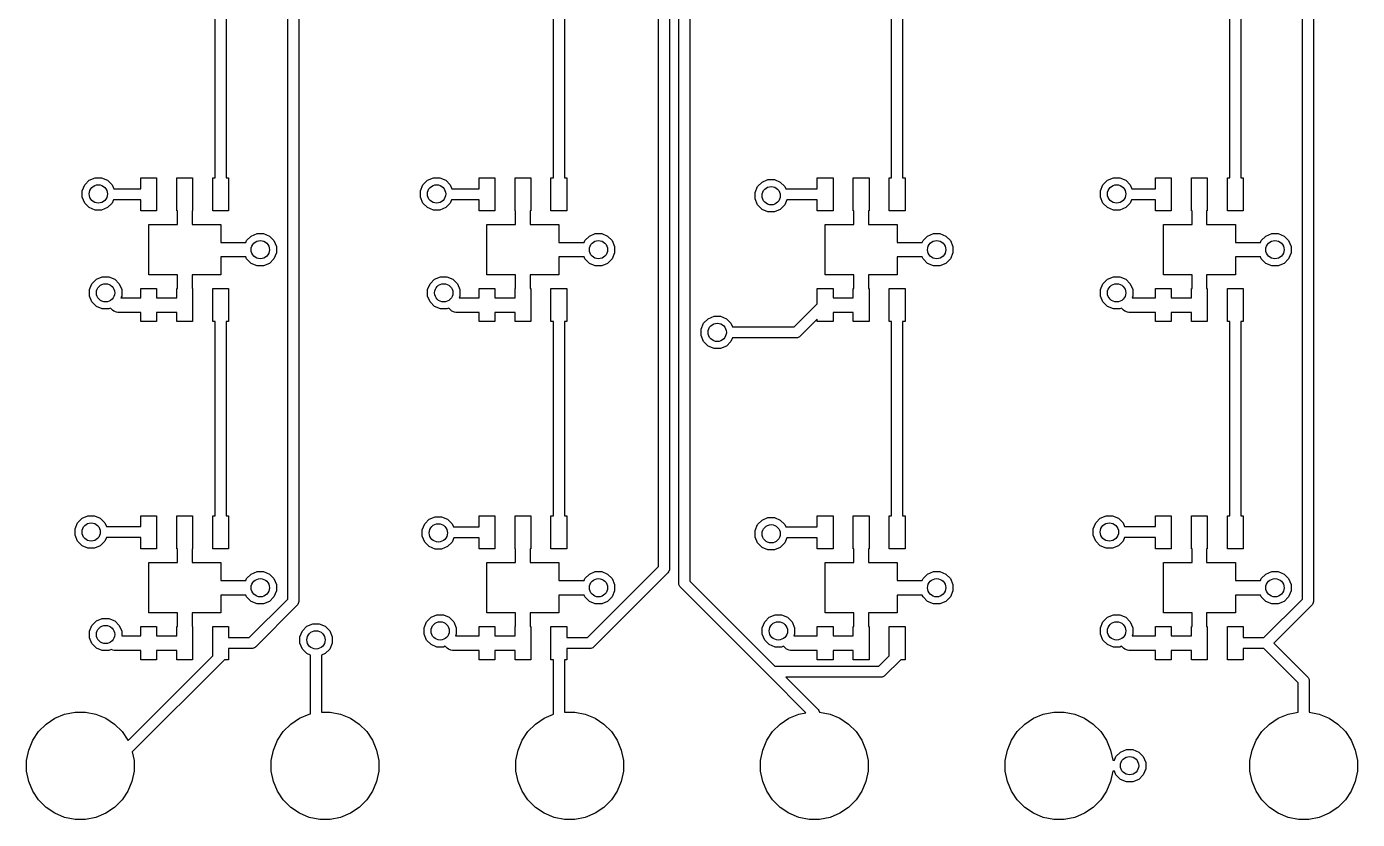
# Model space of a CAD drawing. Header units: inches. Extents: x 4.911 to 5.679, y -4.483 to -3.599.
# Drawn here: x 4.931 to 5.659, y -4.483 to -4.049 of the extents above; entities that cross this region are included whole.
import ezdxf

# ---------------------------------------------------------------- set-up
doc = ezdxf.new("R2010")
doc.units = ezdxf.units.IN
doc.header["$MEASUREMENT"] = 0
doc.layers.add('BLACK', color=250, linetype='CONTINUOUS')

msp = doc.modelspace()

# ---------------------------------------------------------------- linework, layer by layer
at = {"layer": 'BLACK', "linetype": 'CONTINUOUS'}
for p, q in [((5.27692, -4.34474), (5.27692, -3.7248)), ((5.28292, -3.7248), (5.28292, -4.34598)), ((5.62921, -4.36253), (5.62921, -3.78525)), ((5.63521, -3.78401), (5.63521, -4.36377)), ((5.28802, -4.35393), (5.28802, -3.79272)), ((5.29402, -3.79397), (5.29402, -4.35269)), ((5.07409, -4.36253), (5.07409, -3.82358)), ((5.08009, -3.82482), (5.08009, -4.36377)), ((5.0344, -4.13189), (5.0344, -4.02559)), ((5.0404, -4.02559), (5.0404, -4.13189)), ((5.21944, -4.13189), (5.21944, -4.02559)), ((5.22544, -4.02559), (5.22544, -4.13189)), ((5.40448, -4.13189), (5.40448, -4.02559)), ((5.41048, -4.02559), (5.41048, -4.13189)), ((5.58952, -4.13189), (5.58952, -4.02559)), ((5.59552, -4.02559), (5.59552, -4.13189)), ((4.96299, -4.13575), (4.96547, -4.13326)), ((4.96547, -4.13326), (4.96872, -4.13192)), ((4.96872, -4.13192), (4.97223, -4.13192)), ((4.97223, -4.13192), (4.97547, -4.13326)), ((4.97547, -4.13326), (4.97796, -4.13575)), ((4.9937, -4.13794), (4.9937, -4.13189)), ((4.9937, -4.13189), (5.00236, -4.13189)), ((5.00236, -4.13189), (5.00236, -4.15)), ((5.01339, -4.15), (5.01339, -4.13189)), ((5.01339, -4.13189), (5.02205, -4.13189)), ((5.02205, -4.13189), (5.02205, -4.15)), ((5.03307, -4.15), (5.03307, -4.13189)), ((5.03307, -4.13189), (5.0344, -4.13189)), ((5.0404, -4.13189), (5.04173, -4.13189)), ((5.04173, -4.13189), (5.04173, -4.15)), ((5.14803, -4.13575), (5.15051, -4.13326)), ((5.15051, -4.13326), (5.15376, -4.13192)), ((5.15376, -4.13192), (5.15727, -4.13192)), ((5.15727, -4.13192), (5.16051, -4.13326)), ((5.16051, -4.13326), (5.163, -4.13575)), ((5.17874, -4.13794), (5.17874, -4.13189)), ((5.17874, -4.13189), (5.1874, -4.13189)), ((5.1874, -4.13189), (5.1874, -4.15)), ((5.19843, -4.15), (5.19843, -4.13189)), ((5.19843, -4.13189), (5.20709, -4.13189)), ((5.20709, -4.13189), (5.20709, -4.15)), ((5.21811, -4.15), (5.21811, -4.13189)), ((5.21811, -4.13189), (5.21944, -4.13189)), ((5.22544, -4.13189), (5.22677, -4.13189)), ((5.22677, -4.13189), (5.22677, -4.15)), ((5.3311, -4.13673), (5.33358, -4.13425)), ((5.33358, -4.13425), (5.33683, -4.13291)), ((5.33683, -4.13291), (5.34034, -4.13291)), ((5.34034, -4.13291), (5.34358, -4.13425)), ((5.34358, -4.13425), (5.34607, -4.13673)), ((5.36378, -4.13794), (5.36378, -4.13189)), ((5.36378, -4.13189), (5.37244, -4.13189)), ((5.37244, -4.13189), (5.37244, -4.15)), ((5.38346, -4.15), (5.38346, -4.13189)), ((5.38346, -4.13189), (5.39213, -4.13189)), ((5.39213, -4.13189), (5.39213, -4.15)), ((5.40315, -4.15), (5.40315, -4.13189)), ((5.40315, -4.13189), (5.40448, -4.13189)), ((5.41048, -4.13189), (5.41181, -4.13189)), ((5.41181, -4.13189), (5.41181, -4.15)), ((5.52008, -4.13575), (5.52256, -4.13326)), ((5.52256, -4.13326), (5.5258, -4.13192)), ((5.5258, -4.13192), (5.52931, -4.13192)), ((5.52931, -4.13192), (5.53256, -4.13326)), ((5.53256, -4.13326), (5.53504, -4.13575)), ((5.54882, -4.13794), (5.54882, -4.13189)), ((5.54882, -4.13189), (5.55748, -4.13189)), ((5.55748, -4.13189), (5.55748, -4.15)), ((5.5685, -4.15), (5.5685, -4.13189)), ((5.5685, -4.13189), (5.57717, -4.13189)), ((5.57717, -4.13189), (5.57717, -4.15)), ((5.58819, -4.15), (5.58819, -4.13189)), ((5.58819, -4.13189), (5.58952, -4.13189)), ((5.59552, -4.13189), (5.59685, -4.13189)), ((5.59685, -4.13189), (5.59685, -4.15)), ((4.96165, -4.13899), (4.96299, -4.13575)), ((4.96165, -4.1425), (4.96165, -4.13899)), ((4.96299, -4.14575), (4.96165, -4.1425)), ((4.97796, -4.13575), (4.97887, -4.13794)), ((4.97887, -4.13794), (4.9937, -4.13794)), ((5.14668, -4.13899), (5.14803, -4.13575)), ((5.14668, -4.1425), (5.14668, -4.13899)), ((5.14803, -4.14575), (5.14668, -4.1425)), ((5.163, -4.13575), (5.16391, -4.13794)), ((5.16391, -4.13794), (5.17874, -4.13794)), ((5.32976, -4.13998), (5.3311, -4.13673)), ((5.32976, -4.14349), (5.32976, -4.13998)), ((5.34607, -4.13673), (5.34657, -4.13794)), ((5.34657, -4.13794), (5.36378, -4.13794)), ((5.51873, -4.13899), (5.52008, -4.13575)), ((5.51873, -4.1425), (5.51873, -4.13899)), ((5.52008, -4.14575), (5.51873, -4.1425)), ((5.53504, -4.13575), (5.53595, -4.13794)), ((5.53595, -4.13794), (5.54882, -4.13794)), ((4.96547, -4.14823), (4.96299, -4.14575)), ((4.96872, -4.14958), (4.96547, -4.14823)), ((4.97223, -4.14958), (4.96872, -4.14958)), ((4.97547, -4.14823), (4.97223, -4.14958)), ((4.97796, -4.14575), (4.97547, -4.14823)), ((4.9787, -4.14394), (4.97796, -4.14575)), ((4.9937, -4.14394), (4.9787, -4.14394)), ((4.9937, -4.15), (4.9937, -4.14394)), ((5.15051, -4.14823), (5.14803, -4.14575)), ((5.15376, -4.14958), (5.15051, -4.14823)), ((5.15727, -4.14958), (5.15376, -4.14958)), ((5.16051, -4.14823), (5.15727, -4.14958)), ((5.163, -4.14575), (5.16051, -4.14823)), ((5.16374, -4.14394), (5.163, -4.14575)), ((5.17874, -4.14394), (5.16374, -4.14394)), ((5.17874, -4.15), (5.17874, -4.14394)), ((5.3311, -4.14673), (5.32976, -4.14349)), ((5.33358, -4.14922), (5.3311, -4.14673)), ((5.33683, -4.15056), (5.33358, -4.14922)), ((5.34358, -4.14922), (5.34034, -4.15056)), ((5.34607, -4.14673), (5.34358, -4.14922)), ((5.34722, -4.14394), (5.34607, -4.14673)), ((5.36378, -4.14394), (5.34722, -4.14394)), ((5.36378, -4.15), (5.36378, -4.14394)), ((5.52256, -4.14823), (5.52008, -4.14575)), ((5.5258, -4.14958), (5.52256, -4.14823)), ((5.52931, -4.14958), (5.5258, -4.14958)), ((5.53256, -4.14823), (5.52931, -4.14958)), ((5.53504, -4.14575), (5.53256, -4.14823)), ((5.53579, -4.14394), (5.53504, -4.14575)), ((5.54882, -4.14394), (5.53579, -4.14394)), ((5.54882, -4.15), (5.54882, -4.14394)), ((5.00236, -4.15), (4.9937, -4.15)), ((5.01372, -4.15), (5.01339, -4.15)), ((5.01372, -4.15748), (5.01372, -4.15)), ((5.02205, -4.15), (5.02172, -4.15)), ((5.02172, -4.15), (5.02172, -4.15748)), ((5.04173, -4.15), (5.03307, -4.15)), ((5.1874, -4.15), (5.17874, -4.15)), ((5.19876, -4.15), (5.19843, -4.15)), ((5.19876, -4.15748), (5.19876, -4.15)), ((5.20709, -4.15), (5.20676, -4.15)), ((5.20676, -4.15), (5.20676, -4.15748)), ((5.22677, -4.15), (5.21811, -4.15)), ((5.34034, -4.15056), (5.33683, -4.15056)), ((5.37244, -4.15), (5.36378, -4.15)), ((5.3838, -4.15), (5.38346, -4.15)), ((5.3838, -4.15748), (5.3838, -4.15)), ((5.39213, -4.15), (5.3918, -4.15)), ((5.3918, -4.15), (5.3918, -4.15748)), ((5.41181, -4.15), (5.40315, -4.15)), ((5.55748, -4.15), (5.54882, -4.15)), ((5.56883, -4.15), (5.5685, -4.15)), ((5.56883, -4.15748), (5.56883, -4.15)), ((5.57717, -4.15), (5.57683, -4.15)), ((5.57683, -4.15), (5.57683, -4.15748)), ((5.59685, -4.15), (5.58819, -4.15)), ((4.99803, -4.18504), (4.99803, -4.15748)), ((4.99803, -4.15748), (5.01372, -4.15748)), ((5.02172, -4.15748), (5.0374, -4.15748)), ((5.0374, -4.15748), (5.0374, -4.16726)), ((5.05157, -4.16626), (5.05405, -4.16378)), ((5.05405, -4.16378), (5.0573, -4.16243)), ((5.0573, -4.16243), (5.06081, -4.16243)), ((5.06081, -4.16243), (5.06406, -4.16378)), ((5.06406, -4.16378), (5.06654, -4.16626)), ((5.18307, -4.18504), (5.18307, -4.15748)), ((5.18307, -4.15748), (5.19876, -4.15748)), ((5.20676, -4.15748), (5.22244, -4.15748)), ((5.22244, -4.15748), (5.22244, -4.16726)), ((5.23661, -4.16626), (5.23909, -4.16378)), ((5.23909, -4.16378), (5.24234, -4.16243)), ((5.24234, -4.16243), (5.24585, -4.16243)), ((5.24585, -4.16243), (5.24909, -4.16378)), ((5.24909, -4.16378), (5.25158, -4.16626)), ((5.36811, -4.18504), (5.36811, -4.15748)), ((5.36811, -4.15748), (5.3838, -4.15748)), ((5.3918, -4.15748), (5.40748, -4.15748)), ((5.40748, -4.15748), (5.40748, -4.16726)), ((5.42165, -4.16626), (5.42413, -4.16378)), ((5.42413, -4.16378), (5.42738, -4.16243)), ((5.42738, -4.16243), (5.43089, -4.16243)), ((5.43089, -4.16243), (5.43413, -4.16378)), ((5.43413, -4.16378), (5.43662, -4.16626)), ((5.55315, -4.18504), (5.55315, -4.15748)), ((5.55315, -4.15748), (5.56883, -4.15748)), ((5.57683, -4.15748), (5.59252, -4.15748)), ((5.59252, -4.15748), (5.59252, -4.16726)), ((5.60669, -4.16626), (5.60917, -4.16378)), ((5.60917, -4.16378), (5.61242, -4.16243)), ((5.61242, -4.16243), (5.61593, -4.16243)), ((5.61593, -4.16243), (5.61917, -4.16378)), ((5.61917, -4.16378), (5.62166, -4.16626)), ((5.0374, -4.16726), (5.05116, -4.16726)), ((5.05116, -4.16726), (5.05157, -4.16626)), ((5.06654, -4.16626), (5.06788, -4.1695)), ((5.06788, -4.1695), (5.06788, -4.17302)), ((5.22244, -4.16726), (5.2362, -4.16726)), ((5.2362, -4.16726), (5.23661, -4.16626)), ((5.25158, -4.16626), (5.25292, -4.1695)), ((5.25292, -4.1695), (5.25292, -4.17302)), ((5.40748, -4.16726), (5.42124, -4.16726)), ((5.42124, -4.16726), (5.42165, -4.16626)), ((5.43662, -4.16626), (5.43796, -4.1695)), ((5.43796, -4.1695), (5.43796, -4.17302)), ((5.59252, -4.16726), (5.60628, -4.16726)), ((5.60628, -4.16726), (5.60669, -4.16626)), ((5.62166, -4.16626), (5.623, -4.1695)), ((5.623, -4.1695), (5.623, -4.17302)), ((5.05116, -4.17526), (5.0374, -4.17526)), ((5.0374, -4.17526), (5.0374, -4.18504)), ((5.05157, -4.17626), (5.05116, -4.17526)), ((5.05405, -4.17874), (5.05157, -4.17626)), ((5.0573, -4.18009), (5.05405, -4.17874)), ((5.06406, -4.17874), (5.06081, -4.18009)), ((5.06654, -4.17626), (5.06406, -4.17874)), ((5.06788, -4.17302), (5.06654, -4.17626)), ((5.2362, -4.17526), (5.22244, -4.17526)), ((5.22244, -4.17526), (5.22244, -4.18504)), ((5.23661, -4.17626), (5.2362, -4.17526)), ((5.23909, -4.17874), (5.23661, -4.17626)), ((5.24234, -4.18009), (5.23909, -4.17874)), ((5.24909, -4.17874), (5.24585, -4.18009)), ((5.25158, -4.17626), (5.24909, -4.17874)), ((5.25292, -4.17302), (5.25158, -4.17626)), ((5.42124, -4.17526), (5.40748, -4.17526)), ((5.40748, -4.17526), (5.40748, -4.18504)), ((5.42165, -4.17626), (5.42124, -4.17526)), ((5.42413, -4.17874), (5.42165, -4.17626)), ((5.42738, -4.18009), (5.42413, -4.17874)), ((5.43413, -4.17874), (5.43089, -4.18009)), ((5.43662, -4.17626), (5.43413, -4.17874)), ((5.43796, -4.17302), (5.43662, -4.17626)), ((5.60628, -4.17526), (5.59252, -4.17526)), ((5.59252, -4.17526), (5.59252, -4.18504)), ((5.60669, -4.17626), (5.60628, -4.17526)), ((5.60917, -4.17874), (5.60669, -4.17626)), ((5.61242, -4.18009), (5.60917, -4.17874)), ((5.61917, -4.17874), (5.61593, -4.18009)), ((5.62166, -4.17626), (5.61917, -4.17874)), ((5.623, -4.17302), (5.62166, -4.17626)), ((4.96941, -4.1874), (4.97265, -4.18605)), ((4.97265, -4.18605), (4.97617, -4.18605)), ((4.97617, -4.18605), (4.97941, -4.1874)), ((5.01372, -4.18504), (4.99803, -4.18504)), ((5.01372, -4.19252), (5.01372, -4.18504)), ((5.0374, -4.18504), (5.02172, -4.18504)), ((5.02172, -4.18504), (5.02172, -4.19252)), ((5.06081, -4.18009), (5.0573, -4.18009)), ((5.15445, -4.1874), (5.15769, -4.18605)), ((5.15769, -4.18605), (5.1612, -4.18605)), ((5.1612, -4.18605), (5.16445, -4.1874)), ((5.19876, -4.18504), (5.18307, -4.18504)), ((5.19876, -4.19252), (5.19876, -4.18504)), ((5.22244, -4.18504), (5.20676, -4.18504)), ((5.20676, -4.18504), (5.20676, -4.19252)), ((5.24585, -4.18009), (5.24234, -4.18009)), ((5.3838, -4.18504), (5.36811, -4.18504)), ((5.3838, -4.19252), (5.3838, -4.18504)), ((5.40748, -4.18504), (5.3918, -4.18504)), ((5.3918, -4.18504), (5.3918, -4.19252)), ((5.43089, -4.18009), (5.42738, -4.18009)), ((5.52256, -4.1874), (5.5258, -4.18605)), ((5.5258, -4.18605), (5.52931, -4.18605)), ((5.52931, -4.18605), (5.53256, -4.1874)), ((5.56883, -4.18504), (5.55315, -4.18504)), ((5.56883, -4.19252), (5.56883, -4.18504)), ((5.59252, -4.18504), (5.57683, -4.18504)), ((5.57683, -4.18504), (5.57683, -4.19252)), ((5.61593, -4.18009), (5.61242, -4.18009)), ((4.96558, -4.19313), (4.96693, -4.18988)), ((4.96558, -4.19664), (4.96558, -4.19313)), ((4.96693, -4.18988), (4.96941, -4.1874)), ((4.97941, -4.1874), (4.98189, -4.18988)), ((4.98189, -4.18988), (4.98324, -4.19313)), ((4.98324, -4.19313), (4.98324, -4.19664)), ((4.9937, -4.19757), (4.9937, -4.19252)), ((4.9937, -4.19252), (5.00236, -4.19252)), ((5.00236, -4.19252), (5.00236, -4.19757)), ((5.01339, -4.19757), (5.01339, -4.19252)), ((5.01339, -4.19252), (5.01372, -4.19252)), ((5.02172, -4.19252), (5.02205, -4.19252)), ((5.02205, -4.19252), (5.02205, -4.21063)), ((5.03307, -4.21063), (5.03307, -4.19252)), ((5.03307, -4.19252), (5.04173, -4.19252)), ((5.04173, -4.19252), (5.04173, -4.21063)), ((5.15062, -4.19313), (5.15197, -4.18988)), ((5.15062, -4.19664), (5.15062, -4.19313)), ((5.15197, -4.18988), (5.15445, -4.1874)), ((5.16445, -4.1874), (5.16693, -4.18988)), ((5.16693, -4.18988), (5.16828, -4.19313)), ((5.16828, -4.19313), (5.16828, -4.19664)), ((5.17874, -4.19757), (5.17874, -4.19252)), ((5.17874, -4.19252), (5.1874, -4.19252)), ((5.1874, -4.19252), (5.1874, -4.19757)), ((5.19843, -4.19757), (5.19843, -4.19252)), ((5.19843, -4.19252), (5.19876, -4.19252)), ((5.20676, -4.19252), (5.20709, -4.19252)), ((5.20709, -4.19252), (5.20709, -4.21063)), ((5.21811, -4.21063), (5.21811, -4.19252)), ((5.21811, -4.19252), (5.22677, -4.19252)), ((5.22677, -4.19252), (5.22677, -4.21063)), ((5.36378, -4.20088), (5.36378, -4.19252)), ((5.36378, -4.19252), (5.37244, -4.19252)), ((5.37244, -4.19252), (5.37244, -4.19757)), ((5.38346, -4.19757), (5.38346, -4.19252)), ((5.38346, -4.19252), (5.3838, -4.19252)), ((5.3918, -4.19252), (5.39213, -4.19252)), ((5.39213, -4.19252), (5.39213, -4.21063)), ((5.40315, -4.21063), (5.40315, -4.19252)), ((5.40315, -4.19252), (5.41181, -4.19252)), ((5.41181, -4.19252), (5.41181, -4.21063)), ((5.51873, -4.19313), (5.52008, -4.18988)), ((5.51873, -4.19664), (5.51873, -4.19313)), ((5.52008, -4.18988), (5.52256, -4.1874)), ((5.53256, -4.1874), (5.53504, -4.18988)), ((5.53504, -4.18988), (5.53639, -4.19313)), ((5.53639, -4.19313), (5.53639, -4.19664)), ((5.54882, -4.19757), (5.54882, -4.19252)), ((5.54882, -4.19252), (5.55748, -4.19252)), ((5.55748, -4.19252), (5.55748, -4.19757)), ((5.5685, -4.19757), (5.5685, -4.19252)), ((5.5685, -4.19252), (5.56883, -4.19252)), ((5.57683, -4.19252), (5.57717, -4.19252)), ((5.57717, -4.19252), (5.57717, -4.21063)), ((5.58819, -4.21063), (5.58819, -4.19252)), ((5.58819, -4.19252), (5.59685, -4.19252)), ((5.59685, -4.19252), (5.59685, -4.21063)), ((4.96693, -4.19988), (4.96558, -4.19664)), ((4.96941, -4.20237), (4.96693, -4.19988)), ((4.98324, -4.19664), (4.98285, -4.19757)), ((4.98285, -4.19757), (4.9937, -4.19757)), ((5.00236, -4.19757), (5.01339, -4.19757)), ((5.15197, -4.19988), (5.15062, -4.19664)), ((5.15445, -4.20237), (5.15197, -4.19988)), ((5.16828, -4.19664), (5.16789, -4.19757)), ((5.16789, -4.19757), (5.17874, -4.19757)), ((5.1874, -4.19757), (5.19843, -4.19757)), ((5.35112, -4.21354), (5.36378, -4.20088)), ((5.37244, -4.19757), (5.38346, -4.19757)), ((5.52008, -4.19988), (5.51873, -4.19664)), ((5.52256, -4.20237), (5.52008, -4.19988)), ((5.53639, -4.19664), (5.536, -4.19757)), ((5.536, -4.19757), (5.54882, -4.19757)), ((5.55748, -4.19757), (5.5685, -4.19757)), ((4.97265, -4.20371), (4.96941, -4.20237)), ((4.97617, -4.20371), (4.97265, -4.20371)), ((4.97717, -4.20329), (4.97617, -4.20371)), ((4.97827, -4.2044), (4.97717, -4.20329)), ((4.97888, -4.2049), (4.97827, -4.2044)), ((4.98032, -4.2055), (4.97888, -4.2049)), ((4.9811, -4.20557), (4.98032, -4.2055)), ((4.9937, -4.20557), (4.9811, -4.20557)), ((4.9937, -4.21063), (4.9937, -4.20557)), ((5.01339, -4.20557), (5.00236, -4.20557)), ((5.00236, -4.20557), (5.00236, -4.21063)), ((5.01339, -4.21063), (5.01339, -4.20557)), ((5.15769, -4.20371), (5.15445, -4.20237)), ((5.1612, -4.20371), (5.15769, -4.20371)), ((5.1622, -4.20329), (5.1612, -4.20371)), ((5.16331, -4.2044), (5.1622, -4.20329)), ((5.16392, -4.2049), (5.16331, -4.2044)), ((5.16536, -4.2055), (5.16392, -4.2049)), ((5.16614, -4.20557), (5.16536, -4.2055)), ((5.17874, -4.20557), (5.16614, -4.20557)), ((5.17874, -4.21063), (5.17874, -4.20557)), ((5.19843, -4.20557), (5.1874, -4.20557)), ((5.1874, -4.20557), (5.1874, -4.21063)), ((5.19843, -4.21063), (5.19843, -4.20557)), ((5.30405, -4.20905), (5.3073, -4.20771)), ((5.3073, -4.20771), (5.31081, -4.20771)), ((5.31081, -4.20771), (5.31406, -4.20905)), ((5.38346, -4.20557), (5.37244, -4.20557)), ((5.37244, -4.20557), (5.37244, -4.21063)), ((5.38346, -4.21063), (5.38346, -4.20557)), ((5.5258, -4.20371), (5.52256, -4.20237)), ((5.52931, -4.20371), (5.5258, -4.20371)), ((5.53031, -4.20329), (5.52931, -4.20371)), ((5.53142, -4.2044), (5.53031, -4.20329)), ((5.53203, -4.2049), (5.53142, -4.2044)), ((5.53347, -4.2055), (5.53203, -4.2049)), ((5.53425, -4.20557), (5.53347, -4.2055)), ((5.54882, -4.20557), (5.53425, -4.20557)), ((5.54882, -4.21063), (5.54882, -4.20557)), ((5.5685, -4.20557), (5.55748, -4.20557)), ((5.55748, -4.20557), (5.55748, -4.21063)), ((5.5685, -4.21063), (5.5685, -4.20557)), ((5.00236, -4.21063), (4.9937, -4.21063)), ((5.02205, -4.21063), (5.01339, -4.21063)), ((5.0344, -4.21063), (5.03307, -4.21063)), ((5.0344, -4.31693), (5.0344, -4.21063)), ((5.04173, -4.21063), (5.0404, -4.21063)), ((5.0404, -4.21063), (5.0404, -4.31693)), ((5.1874, -4.21063), (5.17874, -4.21063)), ((5.20709, -4.21063), (5.19843, -4.21063)), ((5.21944, -4.21063), (5.21811, -4.21063)), ((5.21944, -4.31693), (5.21944, -4.21063)), ((5.22677, -4.21063), (5.22544, -4.21063)), ((5.22544, -4.21063), (5.22544, -4.31693)), ((5.30023, -4.21478), (5.30157, -4.21154)), ((5.30023, -4.21829), (5.30023, -4.21478)), ((5.30157, -4.21154), (5.30405, -4.20905)), ((5.31406, -4.20905), (5.31654, -4.21154)), ((5.31654, -4.21154), (5.31737, -4.21354)), ((5.31737, -4.21354), (5.35112, -4.21354)), ((5.36378, -4.20936), (5.35448, -4.21866)), ((5.36378, -4.21063), (5.36378, -4.20936)), ((5.37244, -4.21063), (5.36378, -4.21063)), ((5.39213, -4.21063), (5.38346, -4.21063)), ((5.40448, -4.21063), (5.40315, -4.21063)), ((5.40448, -4.31693), (5.40448, -4.21063)), ((5.41181, -4.21063), (5.41048, -4.21063)), ((5.41048, -4.21063), (5.41048, -4.31693)), ((5.55748, -4.21063), (5.54882, -4.21063)), ((5.57717, -4.21063), (5.5685, -4.21063)), ((5.58952, -4.21063), (5.58819, -4.21063)), ((5.58952, -4.31693), (5.58952, -4.21063)), ((5.59685, -4.21063), (5.59552, -4.21063)), ((5.59552, -4.21063), (5.59552, -4.31693)), ((5.30157, -4.22154), (5.30023, -4.21829)), ((5.30405, -4.22402), (5.30157, -4.22154)), ((5.31654, -4.22154), (5.31406, -4.22402)), ((5.31737, -4.21954), (5.31654, -4.22154)), ((5.35236, -4.21954), (5.31737, -4.21954)), ((5.35295, -4.21948), (5.35236, -4.21954)), ((5.35403, -4.21903), (5.35295, -4.21948)), ((5.35448, -4.21866), (5.35403, -4.21903)), ((5.3073, -4.22536), (5.30405, -4.22402)), ((5.31081, -4.22536), (5.3073, -4.22536)), ((5.31406, -4.22402), (5.31081, -4.22536)), ((4.96154, -4.3183), (4.96478, -4.31696)), ((4.96478, -4.31696), (4.96829, -4.31696)), ((4.96829, -4.31696), (4.97154, -4.3183)), ((4.9937, -4.32279), (4.9937, -4.31693)), ((4.9937, -4.31693), (5.00236, -4.31693)), ((5.00236, -4.31693), (5.00236, -4.33504)), ((5.01339, -4.33504), (5.01339, -4.31693)), ((5.01339, -4.31693), (5.02205, -4.31693)), ((5.02205, -4.31693), (5.02205, -4.33504)), ((5.03307, -4.33504), (5.03307, -4.31693)), ((5.03307, -4.31693), (5.0344, -4.31693)), ((5.0404, -4.31693), (5.04173, -4.31693)), ((5.04173, -4.31693), (5.04173, -4.33504)), ((5.17874, -4.32298), (5.17874, -4.31693)), ((5.17874, -4.31693), (5.1874, -4.31693)), ((5.1874, -4.31693), (5.1874, -4.33504)), ((5.19843, -4.33504), (5.19843, -4.31693)), ((5.19843, -4.31693), (5.20709, -4.31693)), ((5.20709, -4.31693), (5.20709, -4.33504)), ((5.21811, -4.33504), (5.21811, -4.31693)), ((5.21811, -4.31693), (5.21944, -4.31693)), ((5.22544, -4.31693), (5.22677, -4.31693)), ((5.22677, -4.31693), (5.22677, -4.33504)), ((5.36378, -4.32298), (5.36378, -4.31693)), ((5.36378, -4.31693), (5.37244, -4.31693)), ((5.37244, -4.31693), (5.37244, -4.33504)), ((5.38346, -4.33504), (5.38346, -4.31693)), ((5.38346, -4.31693), (5.39213, -4.31693)), ((5.39213, -4.31693), (5.39213, -4.33504)), ((5.40315, -4.33504), (5.40315, -4.31693)), ((5.40315, -4.31693), (5.40448, -4.31693)), ((5.41048, -4.31693), (5.41181, -4.31693)), ((5.41181, -4.31693), (5.41181, -4.33504)), ((5.51862, -4.3183), (5.52187, -4.31696)), ((5.52187, -4.31696), (5.52538, -4.31696)), ((5.52538, -4.31696), (5.52862, -4.3183)), ((5.54882, -4.32279), (5.54882, -4.31693)), ((5.54882, -4.31693), (5.55748, -4.31693)), ((5.55748, -4.31693), (5.55748, -4.33504)), ((5.5685, -4.33504), (5.5685, -4.31693)), ((5.5685, -4.31693), (5.57717, -4.31693)), ((5.57717, -4.31693), (5.57717, -4.33504)), ((5.58819, -4.33504), (5.58819, -4.31693)), ((5.58819, -4.31693), (5.58952, -4.31693)), ((5.59552, -4.31693), (5.59685, -4.31693)), ((5.59685, -4.31693), (5.59685, -4.33504)), ((4.95771, -4.32403), (4.95905, -4.32079)), ((4.95771, -4.32754), (4.95771, -4.32403)), ((4.95905, -4.32079), (4.96154, -4.3183)), ((4.97154, -4.3183), (4.97402, -4.32079)), ((4.97402, -4.32079), (4.97485, -4.32279)), ((4.97485, -4.32279), (4.9937, -4.32279)), ((5.14767, -4.32452), (5.14901, -4.32128)), ((5.14767, -4.32804), (5.14767, -4.32452)), ((5.14901, -4.32128), (5.1515, -4.3188)), ((5.1515, -4.3188), (5.15474, -4.31745)), ((5.15474, -4.31745), (5.15825, -4.31745)), ((5.15825, -4.31745), (5.1615, -4.3188)), ((5.1615, -4.3188), (5.16398, -4.32128)), ((5.16398, -4.32128), (5.16469, -4.32298)), ((5.16469, -4.32298), (5.17874, -4.32298)), ((5.32976, -4.32502), (5.3311, -4.32177)), ((5.3311, -4.32177), (5.33358, -4.31929)), ((5.33358, -4.31929), (5.33683, -4.31794)), ((5.33683, -4.31794), (5.34034, -4.31794)), ((5.34034, -4.31794), (5.34358, -4.31929)), ((5.34358, -4.31929), (5.34607, -4.32177)), ((5.34607, -4.32177), (5.34657, -4.32298)), ((5.34657, -4.32298), (5.36378, -4.32298)), ((5.51479, -4.32403), (5.51614, -4.32079)), ((5.51479, -4.32754), (5.51479, -4.32403)), ((5.51614, -4.32079), (5.51862, -4.3183)), ((5.52862, -4.3183), (5.53111, -4.32079)), ((5.53111, -4.32079), (5.53193, -4.32279)), ((5.53193, -4.32279), (5.54882, -4.32279)), ((4.95905, -4.33079), (4.95771, -4.32754)), ((4.96154, -4.33327), (4.95905, -4.33079)), ((4.97402, -4.33079), (4.97154, -4.33327)), ((4.97485, -4.32879), (4.97402, -4.33079)), ((4.9937, -4.32879), (4.97485, -4.32879)), ((4.9937, -4.33504), (4.9937, -4.32879)), ((5.14901, -4.33128), (5.14767, -4.32804)), ((5.1515, -4.33376), (5.14901, -4.33128)), ((5.16398, -4.33128), (5.1615, -4.33376)), ((5.16493, -4.32898), (5.16398, -4.33128)), ((5.17874, -4.32898), (5.16493, -4.32898)), ((5.17874, -4.33504), (5.17874, -4.32898)), ((5.32976, -4.32853), (5.32976, -4.32502)), ((5.3311, -4.33177), (5.32976, -4.32853)), ((5.33358, -4.33425), (5.3311, -4.33177)), ((5.34607, -4.33177), (5.34358, -4.33425)), ((5.34722, -4.32898), (5.34607, -4.33177)), ((5.36378, -4.32898), (5.34722, -4.32898)), ((5.36378, -4.33504), (5.36378, -4.32898)), ((5.51614, -4.33079), (5.51479, -4.32754)), ((5.51862, -4.33327), (5.51614, -4.33079)), ((5.53111, -4.33079), (5.52862, -4.33327)), ((5.53193, -4.32879), (5.53111, -4.33079)), ((5.54882, -4.32879), (5.53193, -4.32879)), ((5.54882, -4.33504), (5.54882, -4.32879)), ((4.96478, -4.33461), (4.96154, -4.33327)), ((4.96829, -4.33461), (4.96478, -4.33461)), ((4.97154, -4.33327), (4.96829, -4.33461)), ((5.00236, -4.33504), (4.9937, -4.33504)), ((5.01372, -4.33504), (5.01339, -4.33504)), ((5.01372, -4.34252), (5.01372, -4.33504)), ((5.02205, -4.33504), (5.02172, -4.33504)), ((5.02172, -4.33504), (5.02172, -4.34252)), ((5.04173, -4.33504), (5.03307, -4.33504)), ((5.15474, -4.33511), (5.1515, -4.33376)), ((5.15825, -4.33511), (5.15474, -4.33511)), ((5.1615, -4.33376), (5.15825, -4.33511)), ((5.1874, -4.33504), (5.17874, -4.33504)), ((5.19876, -4.33504), (5.19843, -4.33504)), ((5.19876, -4.34252), (5.19876, -4.33504)), ((5.20709, -4.33504), (5.20676, -4.33504)), ((5.20676, -4.33504), (5.20676, -4.34252)), ((5.22677, -4.33504), (5.21811, -4.33504)), ((5.33683, -4.3356), (5.33358, -4.33425)), ((5.34034, -4.3356), (5.33683, -4.3356)), ((5.34358, -4.33425), (5.34034, -4.3356)), ((5.37244, -4.33504), (5.36378, -4.33504)), ((5.3838, -4.33504), (5.38346, -4.33504)), ((5.3838, -4.34252), (5.3838, -4.33504)), ((5.39213, -4.33504), (5.3918, -4.33504)), ((5.3918, -4.33504), (5.3918, -4.34252)), ((5.41181, -4.33504), (5.40315, -4.33504)), ((5.52187, -4.33461), (5.51862, -4.33327)), ((5.52538, -4.33461), (5.52187, -4.33461)), ((5.52862, -4.33327), (5.52538, -4.33461)), ((5.55748, -4.33504), (5.54882, -4.33504)), ((5.56883, -4.33504), (5.5685, -4.33504)), ((5.56883, -4.34252), (5.56883, -4.33504)), ((5.57717, -4.33504), (5.57683, -4.33504)), ((5.57683, -4.33504), (5.57683, -4.34252)), ((5.59685, -4.33504), (5.58819, -4.33504)), ((4.99803, -4.37008), (4.99803, -4.34252)), ((4.99803, -4.34252), (5.01372, -4.34252)), ((5.02172, -4.34252), (5.0374, -4.34252)), ((5.0374, -4.34252), (5.0374, -4.3523)), ((5.18307, -4.37008), (5.18307, -4.34252)), ((5.18307, -4.34252), (5.19876, -4.34252)), ((5.20676, -4.34252), (5.22244, -4.34252)), ((5.22244, -4.34252), (5.22244, -4.3523)), ((5.23805, -4.38361), (5.27692, -4.34474)), ((5.28292, -4.34598), (5.28286, -4.34657)), ((5.36811, -4.37008), (5.36811, -4.34252)), ((5.36811, -4.34252), (5.3838, -4.34252)), ((5.3918, -4.34252), (5.40748, -4.34252)), ((5.40748, -4.34252), (5.40748, -4.3523)), ((5.55315, -4.37008), (5.55315, -4.34252)), ((5.55315, -4.34252), (5.56883, -4.34252)), ((5.57683, -4.34252), (5.59252, -4.34252)), ((5.59252, -4.34252), (5.59252, -4.3523)), ((5.0374, -4.3523), (5.05116, -4.3523)), ((5.05116, -4.3523), (5.05157, -4.3513)), ((5.05157, -4.3513), (5.05405, -4.34882)), ((5.05405, -4.34882), (5.0573, -4.34747)), ((5.0573, -4.34747), (5.06081, -4.34747)), ((5.06081, -4.34747), (5.06406, -4.34882)), ((5.06406, -4.34882), (5.06654, -4.3513)), ((5.06654, -4.3513), (5.06788, -4.35454)), ((5.22244, -4.3523), (5.2362, -4.3523)), ((5.2362, -4.3523), (5.23661, -4.3513)), ((5.23661, -4.3513), (5.23909, -4.34882)), ((5.23909, -4.34882), (5.24234, -4.34747)), ((5.28204, -4.34811), (5.24141, -4.38874)), ((5.24234, -4.34747), (5.24585, -4.34747)), ((5.24585, -4.34747), (5.24909, -4.34882)), ((5.24909, -4.34882), (5.25158, -4.3513)), ((5.25158, -4.3513), (5.25292, -4.35454)), ((5.28242, -4.34765), (5.28204, -4.34811)), ((5.28255, -4.34733), (5.28242, -4.34765)), ((5.28286, -4.34657), (5.28255, -4.34733)), ((5.29402, -4.35269), (5.34058, -4.39925)), ((5.40748, -4.3523), (5.42124, -4.3523)), ((5.42124, -4.3523), (5.42165, -4.3513)), ((5.42165, -4.3513), (5.42413, -4.34882)), ((5.42413, -4.34882), (5.42738, -4.34747)), ((5.42738, -4.34747), (5.43089, -4.34747)), ((5.43089, -4.34747), (5.43413, -4.34882)), ((5.43413, -4.34882), (5.43662, -4.3513)), ((5.43662, -4.3513), (5.43796, -4.35454)), ((5.59252, -4.3523), (5.60628, -4.3523)), ((5.60628, -4.3523), (5.60669, -4.3513)), ((5.60669, -4.3513), (5.60917, -4.34882)), ((5.60917, -4.34882), (5.61242, -4.34747)), ((5.61242, -4.34747), (5.61593, -4.34747)), ((5.61593, -4.34747), (5.61917, -4.34882)), ((5.61917, -4.34882), (5.62166, -4.3513)), ((5.62166, -4.3513), (5.623, -4.35454)), ((5.05116, -4.3603), (5.0374, -4.3603)), ((5.0374, -4.3603), (5.0374, -4.37008)), ((5.05157, -4.3613), (5.05116, -4.3603)), ((5.06788, -4.35806), (5.06654, -4.3613)), ((5.06788, -4.35454), (5.06788, -4.35806)), ((5.2362, -4.3603), (5.22244, -4.3603)), ((5.22244, -4.3603), (5.22244, -4.37008)), ((5.23661, -4.3613), (5.2362, -4.3603)), ((5.25292, -4.35806), (5.25158, -4.3613)), ((5.25292, -4.35454), (5.25292, -4.35806)), ((5.28807, -4.35451), (5.28802, -4.35393)), ((5.28852, -4.3556), (5.28807, -4.35451)), ((5.28889, -4.35605), (5.28852, -4.3556)), ((5.33722, -4.40437), (5.28889, -4.35605)), ((5.42124, -4.3603), (5.40748, -4.3603)), ((5.40748, -4.3603), (5.40748, -4.37008)), ((5.42165, -4.3613), (5.42124, -4.3603)), ((5.43796, -4.35806), (5.43662, -4.3613)), ((5.43796, -4.35454), (5.43796, -4.35806)), ((5.60628, -4.3603), (5.59252, -4.3603)), ((5.59252, -4.3603), (5.59252, -4.37008)), ((5.60669, -4.3613), (5.60628, -4.3603)), ((5.623, -4.35806), (5.62166, -4.3613)), ((5.623, -4.35454), (5.623, -4.35806)), ((5.05405, -4.36378), (5.05157, -4.3613)), ((5.05301, -4.38361), (5.07409, -4.36253)), ((5.0573, -4.36513), (5.05405, -4.36378)), ((5.07922, -4.36589), (5.05637, -4.38874)), ((5.06081, -4.36513), (5.0573, -4.36513)), ((5.06406, -4.36378), (5.06081, -4.36513)), ((5.06654, -4.3613), (5.06406, -4.36378)), ((5.07959, -4.36544), (5.07922, -4.36589)), ((5.08004, -4.36436), (5.07959, -4.36544)), ((5.08009, -4.36377), (5.08004, -4.36436)), ((5.23909, -4.36378), (5.23661, -4.3613)), ((5.24234, -4.36513), (5.23909, -4.36378)), ((5.24585, -4.36513), (5.24234, -4.36513)), ((5.24909, -4.36378), (5.24585, -4.36513)), ((5.25158, -4.3613), (5.24909, -4.36378)), ((5.42413, -4.36378), (5.42165, -4.3613)), ((5.42738, -4.36513), (5.42413, -4.36378)), ((5.43089, -4.36513), (5.42738, -4.36513)), ((5.43413, -4.36378), (5.43089, -4.36513)), ((5.43662, -4.3613), (5.43413, -4.36378)), ((5.60917, -4.36378), (5.60669, -4.3613)), ((5.60813, -4.38361), (5.62921, -4.36253)), ((5.61242, -4.36513), (5.60917, -4.36378)), ((5.61593, -4.36513), (5.61242, -4.36513)), ((5.63433, -4.36589), (5.61361, -4.38661)), ((5.61917, -4.36378), (5.61593, -4.36513)), ((5.62166, -4.3613), (5.61917, -4.36378)), ((5.63471, -4.36544), (5.63433, -4.36589)), ((5.63515, -4.36436), (5.63471, -4.36544)), ((5.63521, -4.36377), (5.63515, -4.36436)), ((4.96693, -4.37689), (4.96941, -4.37441)), ((4.96941, -4.37441), (4.97265, -4.37306)), ((4.97265, -4.37306), (4.97617, -4.37306)), ((4.97617, -4.37306), (4.97941, -4.37441)), ((4.97941, -4.37441), (4.98189, -4.37689)), ((5.01372, -4.37008), (4.99803, -4.37008)), ((5.01372, -4.37756), (5.01372, -4.37008)), ((5.0374, -4.37008), (5.02172, -4.37008)), ((5.02172, -4.37008), (5.02172, -4.37756)), ((5.14865, -4.37817), (5.15, -4.37492)), ((5.15, -4.37492), (5.15248, -4.37244)), ((5.15248, -4.37244), (5.15572, -4.37109)), ((5.15572, -4.37109), (5.15924, -4.37109)), ((5.15924, -4.37109), (5.16248, -4.37244)), ((5.16248, -4.37244), (5.16496, -4.37492)), ((5.16496, -4.37492), (5.16631, -4.37817)), ((5.19876, -4.37008), (5.18307, -4.37008)), ((5.19876, -4.37756), (5.19876, -4.37008)), ((5.22244, -4.37008), (5.20676, -4.37008)), ((5.20676, -4.37008), (5.20676, -4.37756)), ((5.33369, -4.37817), (5.33504, -4.37492)), ((5.33504, -4.37492), (5.33752, -4.37244)), ((5.33752, -4.37244), (5.34076, -4.37109)), ((5.34076, -4.37109), (5.34428, -4.37109)), ((5.34428, -4.37109), (5.34752, -4.37244)), ((5.34752, -4.37244), (5.35, -4.37492)), ((5.35, -4.37492), (5.35135, -4.37817)), ((5.3838, -4.37008), (5.36811, -4.37008)), ((5.3838, -4.37756), (5.3838, -4.37008)), ((5.40748, -4.37008), (5.3918, -4.37008)), ((5.3918, -4.37008), (5.3918, -4.37756)), ((5.51873, -4.37817), (5.52008, -4.37492)), ((5.52008, -4.37492), (5.52256, -4.37244)), ((5.52256, -4.37244), (5.5258, -4.37109)), ((5.5258, -4.37109), (5.52931, -4.37109)), ((5.52931, -4.37109), (5.53256, -4.37244)), ((5.53256, -4.37244), (5.53504, -4.37492)), ((5.53504, -4.37492), (5.53639, -4.37817)), ((5.56883, -4.37008), (5.55315, -4.37008)), ((5.56883, -4.37756), (5.56883, -4.37008)), ((5.59252, -4.37008), (5.57683, -4.37008)), ((5.57683, -4.37008), (5.57683, -4.37756)), ((4.96558, -4.38013), (4.96693, -4.37689)), ((4.96558, -4.38365), (4.96558, -4.38013)), ((4.98189, -4.37689), (4.98324, -4.38013)), ((4.98324, -4.38013), (4.98324, -4.38261)), ((4.98324, -4.38261), (4.9937, -4.38261)), ((4.9937, -4.38261), (4.9937, -4.37756)), ((4.9937, -4.37756), (5.00236, -4.37756)), ((5.00236, -4.37756), (5.00236, -4.38261)), ((5.00236, -4.38261), (5.01339, -4.38261)), ((5.01339, -4.38261), (5.01339, -4.37756)), ((5.01339, -4.37756), (5.01372, -4.37756)), ((5.02172, -4.37756), (5.02205, -4.37756)), ((5.02205, -4.37756), (5.02205, -4.39567)), ((5.03307, -4.39357), (5.03307, -4.37756)), ((5.03307, -4.37756), (5.04173, -4.37756)), ((5.04173, -4.37756), (5.04173, -4.38361)), ((5.08074, -4.38309), (5.08208, -4.37984)), ((5.08208, -4.37984), (5.08457, -4.37736)), ((5.08457, -4.37736), (5.08781, -4.37602)), ((5.08781, -4.37602), (5.09132, -4.37602)), ((5.09132, -4.37602), (5.09457, -4.37736)), ((5.09457, -4.37736), (5.09705, -4.37984)), ((5.09705, -4.37984), (5.09839, -4.38309)), ((5.14865, -4.38168), (5.14865, -4.37817)), ((5.15, -4.38492), (5.14865, -4.38168)), ((5.16631, -4.38168), (5.16592, -4.38261)), ((5.16592, -4.38261), (5.17874, -4.38261)), ((5.16631, -4.37817), (5.16631, -4.38168)), ((5.17874, -4.38261), (5.17874, -4.37756)), ((5.17874, -4.37756), (5.1874, -4.37756)), ((5.1874, -4.37756), (5.1874, -4.38261)), ((5.1874, -4.38261), (5.19843, -4.38261)), ((5.19843, -4.38261), (5.19843, -4.37756)), ((5.19843, -4.37756), (5.19876, -4.37756)), ((5.20676, -4.37756), (5.20709, -4.37756)), ((5.20709, -4.37756), (5.20709, -4.39567)), ((5.21811, -4.39567), (5.21811, -4.37756)), ((5.21811, -4.37756), (5.22677, -4.37756)), ((5.22677, -4.37756), (5.22677, -4.38361)), ((5.33369, -4.38168), (5.33369, -4.37817)), ((5.33504, -4.38492), (5.33369, -4.38168)), ((5.35135, -4.38168), (5.35096, -4.38261)), ((5.35096, -4.38261), (5.36378, -4.38261)), ((5.35135, -4.37817), (5.35135, -4.38168)), ((5.36378, -4.38261), (5.36378, -4.37756)), ((5.36378, -4.37756), (5.37244, -4.37756)), ((5.37244, -4.37756), (5.37244, -4.38261)), ((5.37244, -4.38261), (5.38346, -4.38261)), ((5.38346, -4.38261), (5.38346, -4.37756)), ((5.38346, -4.37756), (5.3838, -4.37756)), ((5.3918, -4.37756), (5.39213, -4.37756)), ((5.39213, -4.37756), (5.39213, -4.39567)), ((5.40315, -4.39357), (5.40315, -4.37756)), ((5.40315, -4.37756), (5.41181, -4.37756)), ((5.41181, -4.37756), (5.41181, -4.39567)), ((5.51873, -4.38168), (5.51873, -4.37817)), ((5.52008, -4.38492), (5.51873, -4.38168)), ((5.53639, -4.38168), (5.536, -4.38261)), ((5.536, -4.38261), (5.54882, -4.38261)), ((5.53639, -4.37817), (5.53639, -4.38168)), ((5.54882, -4.38261), (5.54882, -4.37756)), ((5.54882, -4.37756), (5.55748, -4.37756)), ((5.55748, -4.37756), (5.55748, -4.38261)), ((5.55748, -4.38261), (5.5685, -4.38261)), ((5.5685, -4.38261), (5.5685, -4.37756)), ((5.5685, -4.37756), (5.56883, -4.37756)), ((5.57683, -4.37756), (5.57717, -4.37756)), ((5.57717, -4.37756), (5.57717, -4.39567)), ((5.58819, -4.39567), (5.58819, -4.37756)), ((5.58819, -4.37756), (5.59685, -4.37756)), ((5.59685, -4.37756), (5.59685, -4.38361)), ((4.96693, -4.38689), (4.96558, -4.38365)), ((4.96941, -4.38937), (4.96693, -4.38689)), ((4.97265, -4.39072), (4.96941, -4.38937)), ((4.97748, -4.39017), (4.97617, -4.39072)), ((4.97835, -4.39054), (4.97748, -4.39017)), ((5.04173, -4.38361), (5.05301, -4.38361)), ((5.05425, -4.38961), (5.04173, -4.38961)), ((5.04173, -4.38961), (5.04173, -4.39567)), ((5.05484, -4.38956), (5.05425, -4.38961)), ((5.05592, -4.38911), (5.05484, -4.38956)), ((5.05637, -4.38874), (5.05592, -4.38911)), ((5.08074, -4.3866), (5.08074, -4.38309)), ((5.08208, -4.38984), (5.08074, -4.3866)), ((5.08457, -4.39233), (5.08208, -4.38984)), ((5.09705, -4.38984), (5.09457, -4.39233)), ((5.09839, -4.3866), (5.09705, -4.38984)), ((5.09839, -4.38309), (5.09839, -4.3866)), ((5.15248, -4.3874), (5.15, -4.38492)), ((5.15572, -4.38875), (5.15248, -4.3874)), ((5.15924, -4.38875), (5.15572, -4.38875)), ((5.16024, -4.38833), (5.15924, -4.38875)), ((5.16134, -4.38944), (5.16024, -4.38833)), ((5.16195, -4.38994), (5.16134, -4.38944)), ((5.16339, -4.39054), (5.16195, -4.38994)), ((5.22677, -4.38361), (5.23805, -4.38361)), ((5.23929, -4.38961), (5.22677, -4.38961)), ((5.22677, -4.38961), (5.22677, -4.39567)), ((5.23988, -4.38956), (5.23929, -4.38961)), ((5.24096, -4.38911), (5.23988, -4.38956)), ((5.24141, -4.38874), (5.24096, -4.38911)), ((5.33752, -4.3874), (5.33504, -4.38492)), ((5.34076, -4.38875), (5.33752, -4.3874)), ((5.34428, -4.38875), (5.34076, -4.38875)), ((5.34528, -4.38833), (5.34428, -4.38875)), ((5.34638, -4.38944), (5.34528, -4.38833)), ((5.34699, -4.38994), (5.34638, -4.38944)), ((5.34843, -4.39054), (5.34699, -4.38994)), ((5.52256, -4.3874), (5.52008, -4.38492)), ((5.5258, -4.38875), (5.52256, -4.3874)), ((5.52931, -4.38875), (5.5258, -4.38875)), ((5.53031, -4.38833), (5.52931, -4.38875)), ((5.53142, -4.38944), (5.53031, -4.38833)), ((5.53203, -4.38994), (5.53142, -4.38944)), ((5.53347, -4.39054), (5.53203, -4.38994)), ((5.59685, -4.38361), (5.60813, -4.38361)), ((5.60813, -4.38961), (5.59685, -4.38961)), ((5.59685, -4.38961), (5.59685, -4.39567)), ((5.6269, -4.40839), (5.60813, -4.38961)), ((5.61361, -4.38661), (5.63202, -4.40503)), ((4.97617, -4.39072), (4.97265, -4.39072)), ((4.97913, -4.39061), (4.97835, -4.39054)), ((4.9937, -4.39061), (4.97913, -4.39061)), ((4.98671, -4.43993), (5.03307, -4.39357)), ((5.03946, -4.39567), (4.98906, -4.44607)), ((4.9937, -4.39567), (4.9937, -4.39061)), ((5.00236, -4.39567), (4.9937, -4.39567)), ((5.01339, -4.39061), (5.00236, -4.39061)), ((5.00236, -4.39061), (5.00236, -4.39567)), ((5.01339, -4.39567), (5.01339, -4.39061)), ((5.02205, -4.39567), (5.01339, -4.39567)), ((5.04173, -4.39567), (5.03946, -4.39567)), ((5.08657, -4.39315), (5.08457, -4.39233)), ((5.08657, -4.42531), (5.08657, -4.39315)), ((5.09457, -4.39233), (5.09257, -4.39315)), ((5.09257, -4.39315), (5.09257, -4.42432)), ((5.16417, -4.39061), (5.16339, -4.39054)), ((5.17874, -4.39061), (5.16417, -4.39061)), ((5.17874, -4.39567), (5.17874, -4.39061)), ((5.1874, -4.39567), (5.17874, -4.39567)), ((5.19843, -4.39061), (5.1874, -4.39061)), ((5.1874, -4.39061), (5.1874, -4.39567)), ((5.19843, -4.39567), (5.19843, -4.39061)), ((5.20709, -4.39567), (5.19843, -4.39567)), ((5.21944, -4.39567), (5.21811, -4.39567)), ((5.21944, -4.42558), (5.21944, -4.39567)), ((5.22677, -4.39567), (5.22544, -4.39567)), ((5.22544, -4.39567), (5.22544, -4.42432)), ((5.34921, -4.39061), (5.34843, -4.39054)), ((5.36378, -4.39061), (5.34921, -4.39061)), ((5.36378, -4.39567), (5.36378, -4.39061)), ((5.37244, -4.39567), (5.36378, -4.39567)), ((5.38346, -4.39061), (5.37244, -4.39061)), ((5.37244, -4.39061), (5.37244, -4.39567)), ((5.38346, -4.39567), (5.38346, -4.39061)), ((5.39213, -4.39567), (5.38346, -4.39567)), ((5.39747, -4.39925), (5.40315, -4.39357)), ((5.40953, -4.39567), (5.40083, -4.40437)), ((5.41181, -4.39567), (5.40953, -4.39567)), ((5.53425, -4.39061), (5.53347, -4.39054)), ((5.54882, -4.39061), (5.53425, -4.39061)), ((5.54882, -4.39567), (5.54882, -4.39061)), ((5.55748, -4.39567), (5.54882, -4.39567)), ((5.5685, -4.39061), (5.55748, -4.39061)), ((5.55748, -4.39061), (5.55748, -4.39567)), ((5.5685, -4.39567), (5.5685, -4.39061)), ((5.57717, -4.39567), (5.5685, -4.39567)), ((5.59685, -4.39567), (5.58819, -4.39567)), ((5.35751, -4.42467), (5.33722, -4.40437)), ((5.33722, -4.40437), (5.33722, -4.40437)), ((5.34058, -4.39925), (5.39747, -4.39925)), ((5.40038, -4.40475), (5.39929, -4.40519)), ((5.40083, -4.40437), (5.40038, -4.40475)), ((5.39871, -4.40525), (5.34658, -4.40525)), ((5.34658, -4.40525), (5.36431, -4.42298)), ((5.39929, -4.40519), (5.39871, -4.40525)), ((5.6269, -4.42434), (5.6269, -4.40839)), ((5.63202, -4.40503), (5.6324, -4.40548)), ((5.6324, -4.40548), (5.63285, -4.40656)), ((5.63285, -4.40656), (5.6329, -4.40715)), ((5.6329, -4.40715), (5.6329, -4.42434)), ((4.94669, -4.42766), (4.95204, -4.42544)), ((4.95204, -4.42544), (4.95772, -4.42432)), ((4.95772, -4.42432), (4.96351, -4.42432)), ((4.96351, -4.42432), (4.96918, -4.42544)), ((4.96918, -4.42544), (4.97453, -4.42766)), ((5.08055, -4.42766), (5.0859, -4.42544)), ((5.0859, -4.42544), (5.08657, -4.42531)), ((5.09257, -4.42432), (5.09736, -4.42432)), ((5.09736, -4.42432), (5.10304, -4.42544)), ((5.10304, -4.42544), (5.10839, -4.42766)), ((5.21441, -4.42766), (5.21944, -4.42558)), ((5.22544, -4.42432), (5.23122, -4.42432)), ((5.23122, -4.42432), (5.2369, -4.42544)), ((5.2369, -4.42544), (5.24225, -4.42766)), ((5.34827, -4.42766), (5.35362, -4.42544)), ((5.35362, -4.42544), (5.35751, -4.42467)), ((5.36431, -4.42298), (5.36468, -4.42343)), ((5.36468, -4.42343), (5.36505, -4.42432)), ((5.36505, -4.42432), (5.36508, -4.42432)), ((5.36508, -4.42432), (5.37076, -4.42544)), ((5.37076, -4.42544), (5.37611, -4.42766)), ((5.48213, -4.42766), (5.48747, -4.42544)), ((5.48747, -4.42544), (5.49315, -4.42432)), ((5.49315, -4.42432), (5.49894, -4.42432)), ((5.49894, -4.42432), (5.50462, -4.42544)), ((5.50462, -4.42544), (5.50996, -4.42766)), ((5.61598, -4.42766), (5.62133, -4.42544)), ((5.62133, -4.42544), (5.6269, -4.42434)), ((5.6329, -4.42434), (5.63847, -4.42544)), ((5.63847, -4.42544), (5.64382, -4.42766)), ((4.93779, -4.43497), (4.94188, -4.43088)), ((4.94188, -4.43088), (4.94669, -4.42766)), ((4.97453, -4.42766), (4.97934, -4.43088)), ((4.97934, -4.43088), (4.98344, -4.43497)), ((5.07165, -4.43497), (5.07574, -4.43088)), ((5.07574, -4.43088), (5.08055, -4.42766)), ((5.10839, -4.42766), (5.1132, -4.43088)), ((5.1132, -4.43088), (5.1173, -4.43497)), ((5.2055, -4.43497), (5.2096, -4.43088)), ((5.2096, -4.43088), (5.21441, -4.42766)), ((5.24225, -4.42766), (5.24706, -4.43088)), ((5.24706, -4.43088), (5.25115, -4.43497)), ((5.33936, -4.43497), (5.34345, -4.43088)), ((5.34345, -4.43088), (5.34827, -4.42766)), ((5.37611, -4.42766), (5.38092, -4.43088)), ((5.38092, -4.43088), (5.38501, -4.43497)), ((5.47322, -4.43497), (5.47731, -4.43088)), ((5.47731, -4.43088), (5.48213, -4.42766)), ((5.50996, -4.42766), (5.51478, -4.43088)), ((5.51478, -4.43088), (5.51887, -4.43497)), ((5.60708, -4.43497), (5.61117, -4.43088)), ((5.61117, -4.43088), (5.61598, -4.42766)), ((5.64382, -4.42766), (5.64864, -4.43088)), ((5.64864, -4.43088), (5.65273, -4.43497)), ((4.93236, -4.44513), (4.93457, -4.43978)), ((4.93457, -4.43978), (4.93779, -4.43497)), ((4.98344, -4.43497), (4.98665, -4.43978)), ((4.98665, -4.43978), (4.98671, -4.43993)), ((5.06621, -4.44513), (5.06843, -4.43978)), ((5.06843, -4.43978), (5.07165, -4.43497)), ((5.1173, -4.43497), (5.12051, -4.43978)), ((5.12051, -4.43978), (5.12273, -4.44513)), ((5.20007, -4.44513), (5.20229, -4.43978)), ((5.20229, -4.43978), (5.2055, -4.43497)), ((5.25115, -4.43497), (5.25437, -4.43978)), ((5.25437, -4.43978), (5.25658, -4.44513)), ((5.33393, -4.44513), (5.33615, -4.43978)), ((5.33615, -4.43978), (5.33936, -4.43497)), ((5.38501, -4.43497), (5.38823, -4.43978)), ((5.38823, -4.43978), (5.39044, -4.44513)), ((5.46779, -4.44513), (5.47, -4.43978)), ((5.47, -4.43978), (5.47322, -4.43497)), ((5.51887, -4.43497), (5.52209, -4.43978)), ((5.52209, -4.43978), (5.5243, -4.44513)), ((5.60165, -4.44513), (5.60386, -4.43978)), ((5.60386, -4.43978), (5.60708, -4.43497)), ((5.65273, -4.43497), (5.65594, -4.43978)), ((5.65594, -4.43978), (5.65816, -4.44513)), ((4.93123, -4.45081), (4.93236, -4.44513)), ((4.98906, -4.44607), (4.99, -4.45081)), ((5.06509, -4.45081), (5.06621, -4.44513)), ((5.12273, -4.44513), (5.12386, -4.45081)), ((5.19894, -4.45081), (5.20007, -4.44513)), ((5.25658, -4.44513), (5.25771, -4.45081)), ((5.3328, -4.45081), (5.33393, -4.44513)), ((5.39044, -4.44513), (5.39157, -4.45081)), ((5.46666, -4.45081), (5.46779, -4.44513)), ((5.5243, -4.44513), (5.52541, -4.4507)), ((5.52716, -4.4487), (5.52965, -4.44622)), ((5.52965, -4.44622), (5.53289, -4.44487)), ((5.53289, -4.44487), (5.5364, -4.44487)), ((5.5364, -4.44487), (5.53965, -4.44622)), ((5.53965, -4.44622), (5.54213, -4.4487)), ((5.60052, -4.45081), (5.60165, -4.44513)), ((5.65816, -4.44513), (5.65929, -4.45081)), ((4.93123, -4.4566), (4.93123, -4.45081)), ((4.99, -4.45081), (4.99, -4.4566)), ((5.06509, -4.4566), (5.06509, -4.45081)), ((5.12386, -4.45081), (5.12386, -4.4566)), ((5.19894, -4.4566), (5.19894, -4.45081)), ((5.25771, -4.45081), (5.25771, -4.4566)), ((5.3328, -4.4566), (5.3328, -4.45081)), ((5.39157, -4.45081), (5.39157, -4.4566)), ((5.46666, -4.4566), (5.46666, -4.45081)), ((5.52541, -4.4507), (5.52633, -4.4507)), ((5.52633, -4.4507), (5.52716, -4.4487)), ((5.54213, -4.4487), (5.54347, -4.45194)), ((5.54347, -4.45546), (5.54213, -4.4587)), ((5.54347, -4.45194), (5.54347, -4.45546)), ((5.60052, -4.4566), (5.60052, -4.45081)), ((5.65929, -4.45081), (5.65929, -4.4566)), ((4.93236, -4.46227), (4.93123, -4.4566)), ((4.93457, -4.46762), (4.93236, -4.46227)), ((4.98887, -4.46227), (4.98665, -4.46762)), ((4.99, -4.4566), (4.98887, -4.46227)), ((5.06621, -4.46227), (5.06509, -4.4566)), ((5.06843, -4.46762), (5.06621, -4.46227)), ((5.12273, -4.46227), (5.12051, -4.46762)), ((5.12386, -4.4566), (5.12273, -4.46227)), ((5.20007, -4.46227), (5.19894, -4.4566)), ((5.20229, -4.46762), (5.20007, -4.46227)), ((5.25658, -4.46227), (5.25437, -4.46762)), ((5.25771, -4.4566), (5.25658, -4.46227)), ((5.33393, -4.46227), (5.3328, -4.4566)), ((5.33615, -4.46762), (5.33393, -4.46227)), ((5.39044, -4.46227), (5.38823, -4.46762)), ((5.39157, -4.4566), (5.39044, -4.46227)), ((5.46779, -4.46227), (5.46666, -4.4566)), ((5.47, -4.46762), (5.46779, -4.46227)), ((5.5243, -4.46227), (5.52209, -4.46762)), ((5.52541, -4.4567), (5.5243, -4.46227)), ((5.52633, -4.4567), (5.52541, -4.4567)), ((5.52716, -4.4587), (5.52633, -4.4567)), ((5.52965, -4.46118), (5.52716, -4.4587)), ((5.53289, -4.46253), (5.52965, -4.46118)), ((5.5364, -4.46253), (5.53289, -4.46253)), ((5.53965, -4.46118), (5.5364, -4.46253)), ((5.54213, -4.4587), (5.53965, -4.46118)), ((5.60165, -4.46227), (5.60052, -4.4566)), ((5.60386, -4.46762), (5.60165, -4.46227)), ((5.65816, -4.46227), (5.65594, -4.46762)), ((5.65929, -4.4566), (5.65816, -4.46227)), ((4.93779, -4.47243), (4.93457, -4.46762)), ((4.98665, -4.46762), (4.98344, -4.47243)), ((5.07165, -4.47243), (5.06843, -4.46762)), ((5.12051, -4.46762), (5.1173, -4.47243)), ((5.2055, -4.47243), (5.20229, -4.46762)), ((5.25437, -4.46762), (5.25115, -4.47243)), ((5.33936, -4.47243), (5.33615, -4.46762)), ((5.38823, -4.46762), (5.38501, -4.47243)), ((5.47322, -4.47243), (5.47, -4.46762)), ((5.52209, -4.46762), (5.51887, -4.47243)), ((5.60708, -4.47243), (5.60386, -4.46762)), ((5.65594, -4.46762), (5.65273, -4.47243)), ((4.94188, -4.47653), (4.93779, -4.47243)), ((4.94669, -4.47974), (4.94188, -4.47653)), ((4.97934, -4.47653), (4.97453, -4.47974)), ((4.98344, -4.47243), (4.97934, -4.47653)), ((5.07574, -4.47653), (5.07165, -4.47243)), ((5.08055, -4.47974), (5.07574, -4.47653)), ((5.1132, -4.47653), (5.10839, -4.47974)), ((5.1173, -4.47243), (5.1132, -4.47653)), ((5.2096, -4.47653), (5.2055, -4.47243)), ((5.21441, -4.47974), (5.2096, -4.47653)), ((5.24706, -4.47653), (5.24225, -4.47974)), ((5.25115, -4.47243), (5.24706, -4.47653)), ((5.34345, -4.47653), (5.33936, -4.47243)), ((5.34827, -4.47974), (5.34345, -4.47653)), ((5.38092, -4.47653), (5.37611, -4.47974)), ((5.38501, -4.47243), (5.38092, -4.47653)), ((5.47731, -4.47653), (5.47322, -4.47243)), ((5.48213, -4.47974), (5.47731, -4.47653)), ((5.51478, -4.47653), (5.50996, -4.47974)), ((5.51887, -4.47243), (5.51478, -4.47653)), ((5.61117, -4.47653), (5.60708, -4.47243)), ((5.61598, -4.47974), (5.61117, -4.47653)), ((5.64864, -4.47653), (5.64382, -4.47974)), ((5.65273, -4.47243), (5.64864, -4.47653)), ((4.95204, -4.48196), (4.94669, -4.47974)), ((4.95772, -4.48309), (4.95204, -4.48196)), ((4.96351, -4.48309), (4.95772, -4.48309)), ((4.96918, -4.48196), (4.96351, -4.48309)), ((4.97453, -4.47974), (4.96918, -4.48196)), ((5.0859, -4.48196), (5.08055, -4.47974)), ((5.09158, -4.48309), (5.0859, -4.48196)), ((5.09736, -4.48309), (5.09158, -4.48309)), ((5.10304, -4.48196), (5.09736, -4.48309)), ((5.10839, -4.47974), (5.10304, -4.48196)), ((5.21976, -4.48196), (5.21441, -4.47974)), ((5.22543, -4.48309), (5.21976, -4.48196)), ((5.23122, -4.48309), (5.22543, -4.48309)), ((5.2369, -4.48196), (5.23122, -4.48309)), ((5.24225, -4.47974), (5.2369, -4.48196)), ((5.35362, -4.48196), (5.34827, -4.47974)), ((5.35929, -4.48309), (5.35362, -4.48196)), ((5.36508, -4.48309), (5.35929, -4.48309)), ((5.37076, -4.48196), (5.36508, -4.48309)), ((5.37611, -4.47974), (5.37076, -4.48196)), ((5.48747, -4.48196), (5.48213, -4.47974)), ((5.49315, -4.48309), (5.48747, -4.48196)), ((5.49894, -4.48309), (5.49315, -4.48309)), ((5.50462, -4.48196), (5.49894, -4.48309)), ((5.50996, -4.47974), (5.50462, -4.48196)), ((5.62133, -4.48196), (5.61598, -4.47974)), ((5.62701, -4.48309), (5.62133, -4.48196)), ((5.6328, -4.48309), (5.62701, -4.48309)), ((5.63847, -4.48196), (5.6328, -4.48309)), ((5.64382, -4.47974), (5.63847, -4.48196))]:
    msp.add_line(p, q, dxfattribs=at)
at = {"layer": 'BLACK'}
for centre in [(4.97047, -4.14075), (5.15551, -4.14075), (5.33858, -4.14173), (5.52756, -4.14075), (5.05906, -4.17126), (5.24409, -4.17126), (5.42913, -4.17126), (5.61417, -4.17126), (4.97441, -4.19488), (5.15945, -4.19488), (5.52756, -4.19488), (5.30906, -4.21654), (4.96654, -4.32579), (5.1565, -4.32628), (5.33858, -4.32677), (5.52362, -4.32579), (5.05906, -4.3563), (5.24409, -4.3563), (5.42913, -4.3563), (5.61417, -4.3563), (5.15748, -4.37992), (5.34252, -4.37992), (5.52756, -4.37992), (4.97441, -4.38189), (5.08957, -4.38484), (5.53465, -4.4537)]:
    msp.add_circle(centre, 0.005, dxfattribs=at)
at = {"layer": 'WHITE'}
for centre in [(4.97047, -4.14075), (5.15551, -4.14075), (5.33858, -4.14173), (5.52756, -4.14075), (5.05906, -4.17126), (5.24409, -4.17126), (5.42913, -4.17126), (5.61417, -4.17126), (4.97441, -4.19488), (5.15945, -4.19488), (5.52756, -4.19488), (5.30906, -4.21654), (4.96654, -4.32579), (5.1565, -4.32628), (5.33858, -4.32677), (5.52362, -4.32579), (5.05906, -4.3563), (5.24409, -4.3563), (5.42913, -4.3563), (5.61417, -4.3563), (5.15748, -4.37992), (5.34252, -4.37992), (5.52756, -4.37992), (4.97441, -4.38189), (5.08957, -4.38484), (5.53465, -4.4537)]:
    msp.add_circle(centre, 0.005, dxfattribs=at)

doc.saveas('drawing.dxf')
